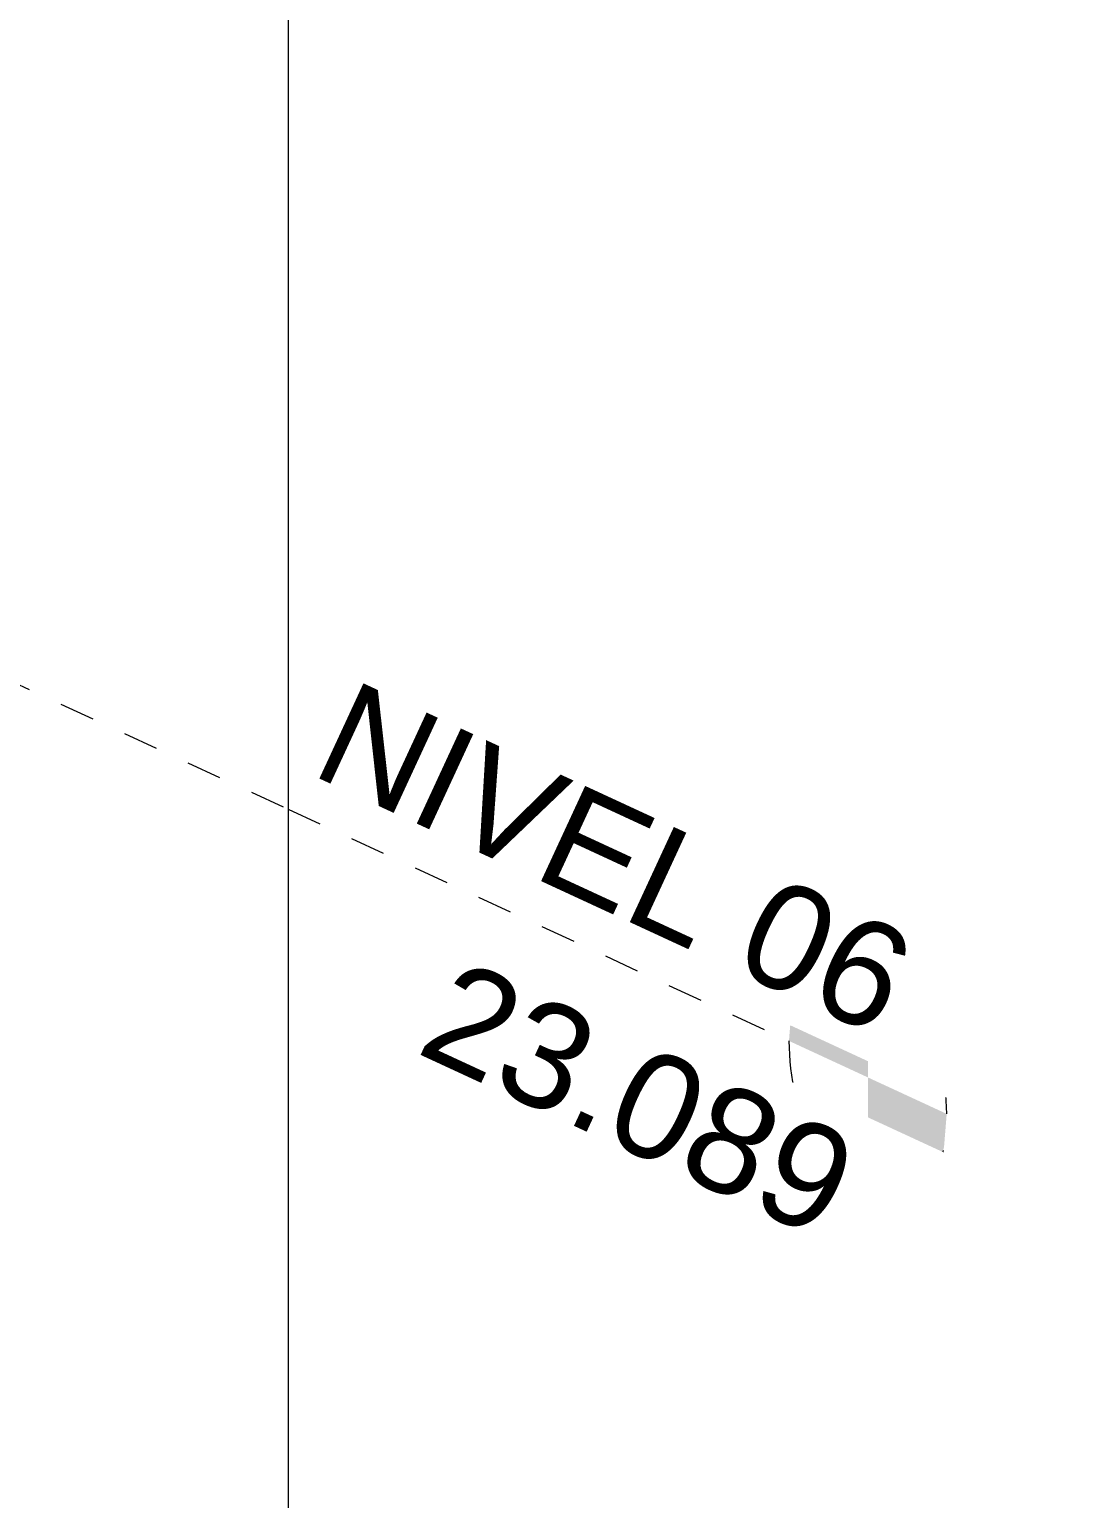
# Model space of a CAD drawing. Header units: metres. Extents: x 63 to 378, y -27 to 78.
# Drawn here: x 370.685 to 373.717, y -0.101 to 4.101 of the extents above; entities that cross this region are included whole.
import ezdxf

# ---------------------------------------------------------------- set-up
doc = ezdxf.new("R2010")
doc.units = ezdxf.units.M
doc.linetypes.add('Centre', pattern=[0.03175, 0.00635, -0.004763, 0.015875, -0.004763])
doc.layers.add('A-FLOR-LEVL', color=7, linetype='Continuous', lineweight=9)
doc.layers.add('G-ANNO-SYMB', color=7, linetype='Continuous', lineweight=9, true_color=0x0091c9)
doc.styles.add('Arial_1', font='arial.ttf', dxfattribs={"height": 0.3})

# ---------------------------------------------------------------- blocks, each defined once
blk = doc.blocks.new('Level - M_Level Head - Circle-24867-3D BUITRON TUBERIA')
at = {"layer": 'A-FLOR-LEVL'}
for points in [[(29.754, -16.8176), (29.754, -16.4381), (29.6956, -16.424), (29.6412, -16.4367), (29.5945, -16.4754), (29.5587, -16.5374), (29.5361, -16.6185), (29.5284, -16.7132)], [(29.8124, -17.2112), (29.8668, -17.1984), (29.9135, -17.1597), (29.9493, -17.0977), (29.9719, -17.0166), (29.9795, -16.9219), (29.754, -16.8176), (29.754, -17.1971)]]:
    blk.add_hatch(color=256, dxfattribs=at).paths.add_polyline_path(points)
for start_param, end_param in [(6.190523, 6.284099), (0.199785, 0.308213), (4.329106, 5.899903), (0.496018, 0.604446), (0.803317, 0.896893), (1.187514, 2.75831), (3.94491, 4.038486), (3.63761, 3.746039), (3.341378, 3.449806), (3.04893, 3.142506)]:
    blk.add_ellipse((29.754, -16.8176), major_axis=(-0.0843, 0.391), ratio=0.534993, start_param=start_param, end_param=end_param, dxfattribs=at)

msp = doc.modelspace()

# ---------------------------------------------------------------- linework, layer by layer
at = {"layer": 'A-FLOR-LEVL', "linetype": 'Centre'}
for p, q in [((370.0496, 2.5077), (371.4251, 1.8712)), ((371.4251, 1.8712), (372.8574, 1.2084))]:
    msp.add_line(p, q, dxfattribs=at)

# ---------------------------------------------------------------- block references
at = {"layer": 'A-FLOR-LEVL'}
msp.add_blockref('Level - M_Level Head - Circle-24867-3D BUITRON TUBERIA', (343.3289, 17.9216), dxfattribs=at)

# ---------------------------------------------------------------- next in the draw order: texts
at = {"layer": 'A-FLOR-LEVL', "insert": (371.6094, 2.2455), "char_height": 0.3, "width": 2.212657, "attachment_point": 1, "rotation": 335.1681, "style": 'Arial_1', "bg_fill": 3, "box_fill_scale": 1.25, "bg_fill_color": 256, "bg_fill_true_color": 13158600, "bg_fill_transparency": 0}
msp.add_mtext('NIVEL 06', dxfattribs=at)

# ---------------------------------------------------------------- next in the draw order: linework, layer by layer
at = {"layer": 'G-ANNO-SYMB'}
msp.add_line((371.4251, 17.7322), (371.4251, -17.3029), dxfattribs=at)

# ---------------------------------------------------------------- next in the draw order: texts
at = {"layer": 'A-FLOR-LEVL', "insert": (371.9109, 1.4495), "char_height": 0.3, "width": 1.587341, "attachment_point": 1, "rotation": 335.1681, "style": 'Arial_1', "bg_fill": 3, "box_fill_scale": 1.25, "bg_fill_color": 256, "bg_fill_true_color": 13158600, "bg_fill_transparency": 0}
msp.add_mtext('23.089', dxfattribs=at)

doc.saveas('drawing.dxf')
